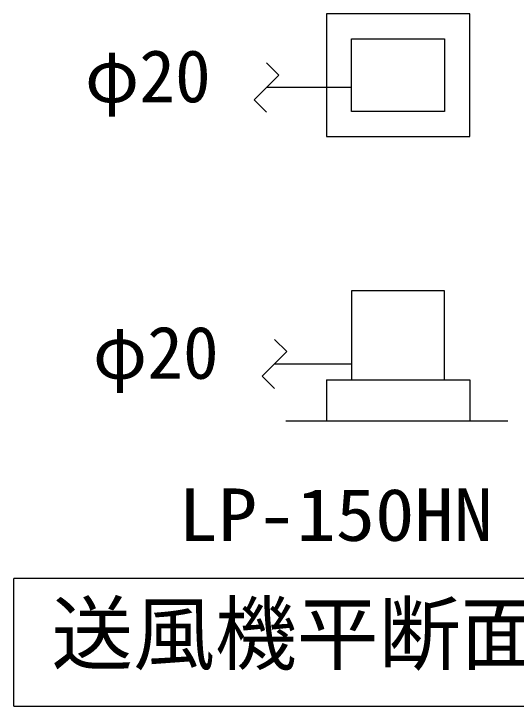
# Model space of a CAD drawing. Units: millimetres, scale not verified. Extents: x -14850 to 14850, y -10500 to 10500.
# Drawn here: x -3035 to -1808, y 5730 to 7422 of the extents above; entities that cross this region are included whole.
import ezdxf
from ezdxf.enums import TextEntityAlignment as Align

# ---------------------------------------------------------------- set-up
doc = ezdxf.new("R2010")
doc.units = ezdxf.units.MM
doc.header["$LTSCALE"] = 50
doc.layers.add('0-0_空気管', color=3, linetype='Continuous', lineweight=25)
doc.styles.add('ＭＳ ゴシック', font='')
doc.styles.get('ＭＳ ゴシック').set_extended_font_data('MS Gothic')

msp = doc.modelspace()

# ---------------------------------------------------------------- linework, layer by layer
at = {"layer": '0-0_空気管'}
for p, q in [((-2210.27, 7183.41), (-2210.27, 7361.41)), ((-2210.27, 7242.41), (-2418.13, 7242.41)), ((-1983.27, 7183.41), (-2210.27, 7183.41)), ((-2210.27, 6745.46), (-2210.27, 6527.46)), ((-2398.75, 6566.46), (-2210.27, 6566.46)), ((-2271.77, 6527.46), (-2271.77, 6427.46)), ((-2371.35, 6427.46), (-1828.35, 6427.46)), ((-3035.49, 5729.74), (-3035.49, 6042.02))]:
    msp.add_line(p, q, dxfattribs=at)
at = {"layer": '0-0_空気管', "color": 7}
for p, q in [((-2388.14, 7272.41), (-2418.13, 7302.41)), ((-2448.14, 7212.41), (-2388.14, 7272.41)), ((-2418.13, 7182.41), (-2448.14, 7212.41)), ((-2368.76, 6596.46), (-2398.75, 6626.46)), ((-2428.75, 6536.46), (-2368.76, 6596.46)), ((-2398.75, 6506.46), (-2428.75, 6536.46))]:
    msp.add_line(p, q, dxfattribs=at)
at = {"layer": '0-0_空気管'}
msp.add_lwpolyline([(-2271.77, 7122.41), (-1921.77, 7122.41), (-1921.77, 7422.41), (-2271.77, 7422.41)], close=True, dxfattribs=at)
for points in [[(-2210.27, 7361.41), (-1983.27, 7361.41), (-1983.27, 7183.41)], [(-1983.27, 6527.46), (-1983.27, 6745.46), (-2210.27, 6745.46)], [(-2271.77, 6527.46), (-1921.77, 6527.46), (-1921.77, 6427.46)], [(-3035.49, 5729.74), (-1467.97, 5729.74), (-1467.97, 6042.02), (-3035.49, 6042.02)]]:
    msp.add_lwpolyline(points, dxfattribs=at)

# ---------------------------------------------------------------- texts
at = {"layer": '0-0_空気管', "color": 4, "style": 'ＭＳ ゴシック'}
for s, height, p in [('φ20', 128.4, (-2861.87, 7167.6)), ('φ20', 128.4, (-2842.49, 6491.64)), ('送風機平断面図', 146.6, (-2944.18, 5789.8))]:
    msp.add_text(s, height=height, dxfattribs=at).set_placement(p, align=Align.BOTTOM_LEFT)
at = {"layer": '0-0_空気管', "color": 4, "style": 'ＭＳ ゴシック', "width": 1.1}
msp.add_text('LP-150HN', height=128.3, dxfattribs=at).set_placement((-2633.03, 6095.28), align=Align.BOTTOM_LEFT)

doc.saveas('drawing.dxf')
